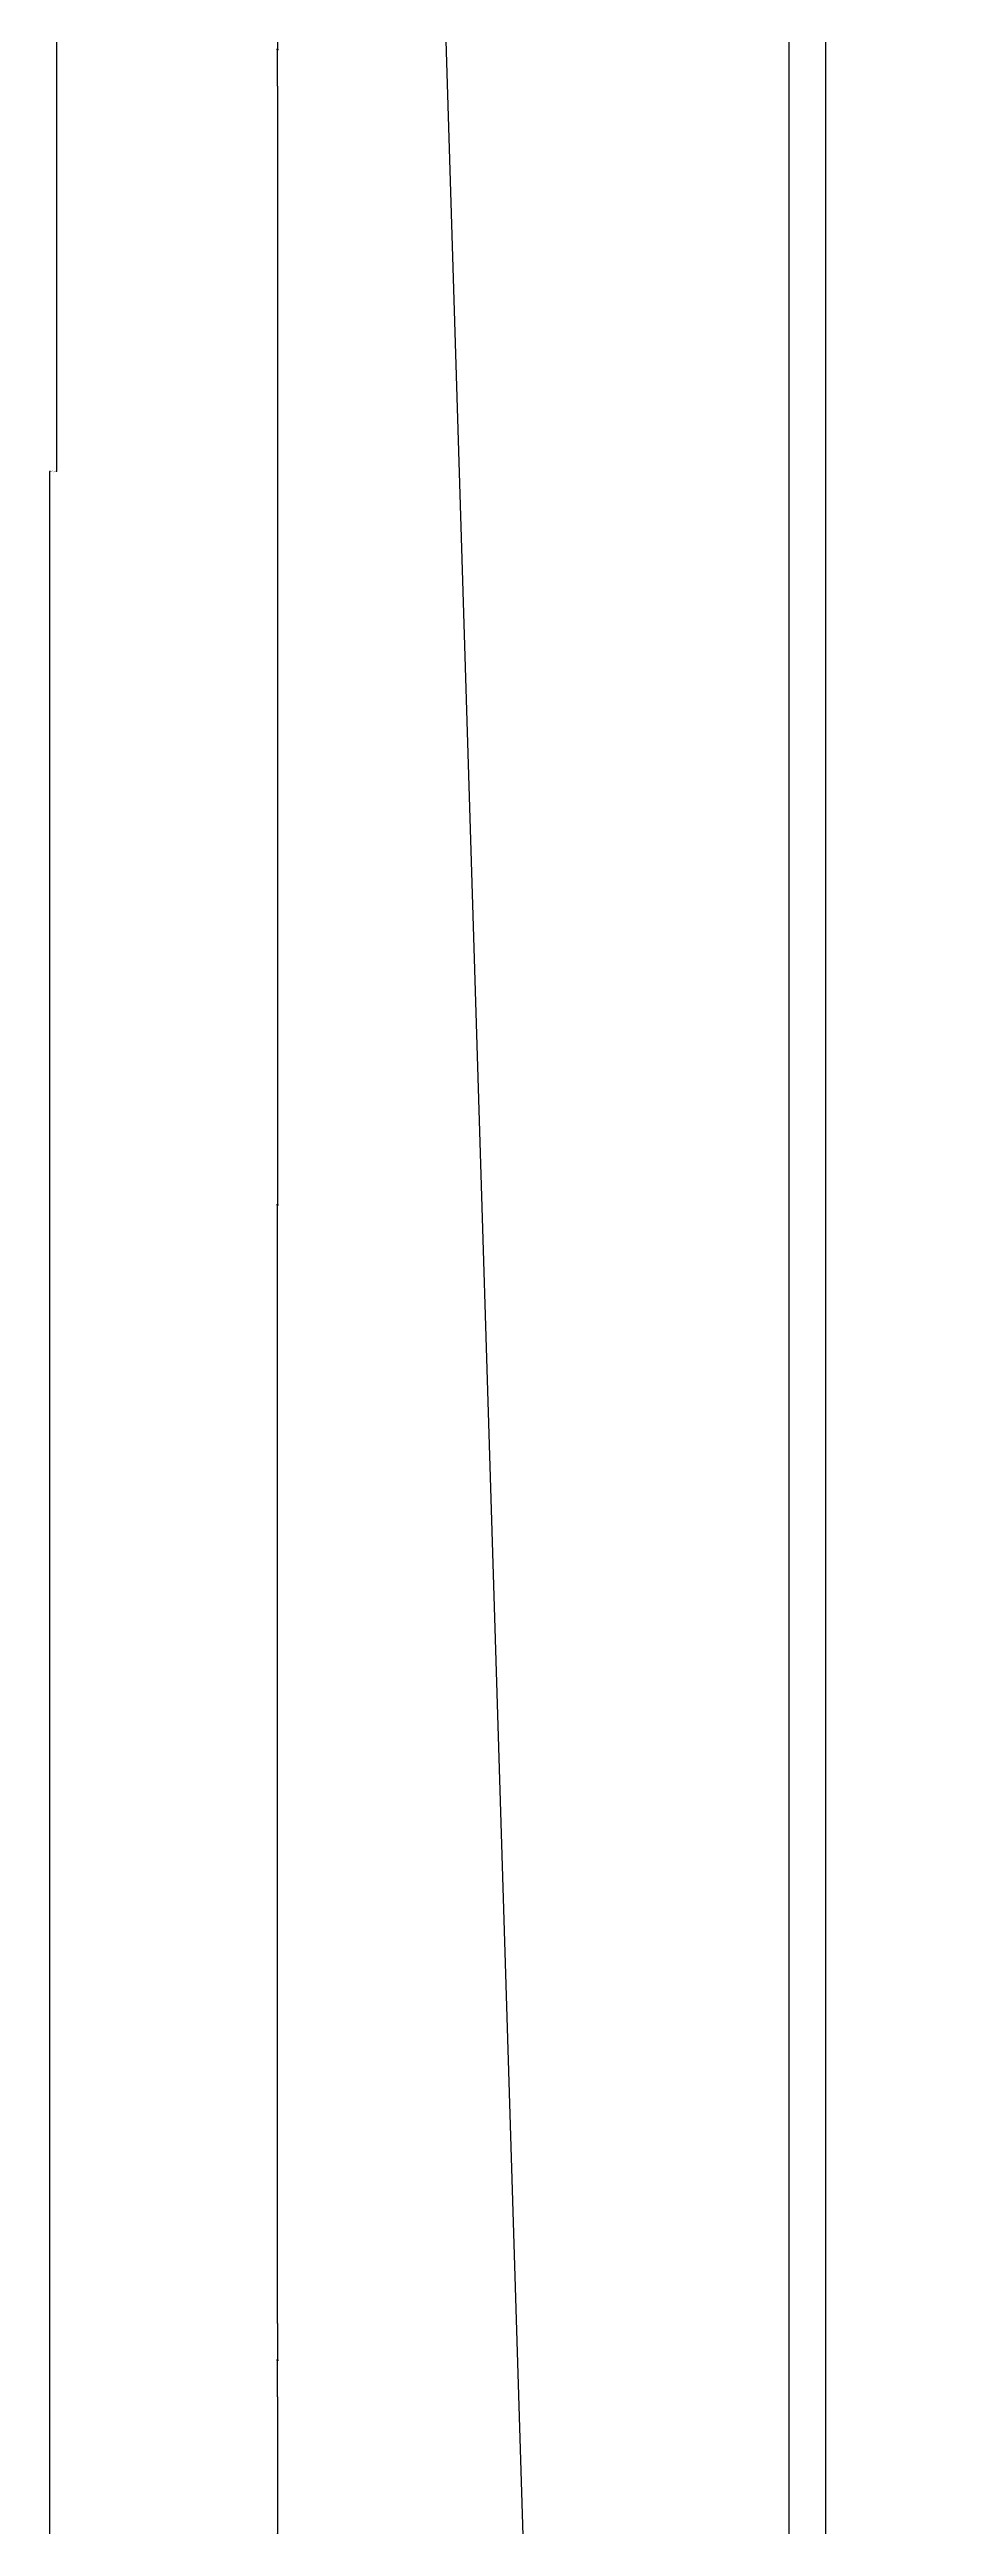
# Model space of a CAD drawing. Header units: metres. Extents: x 223 to 5327, y 242 to 6977.
# Drawn here: x 224 to 713, y 3677 to 5028 of the extents above; entities that cross this region are included whole.
import ezdxf

# ---------------------------------------------------------------- set-up
doc = ezdxf.new("R2010")
doc.units = ezdxf.units.M
for name, color, linetype in [('3', 3, 'Continuous'), ('4', 4, 'Continuous'), ('DIM', 3, 'Continuous')]:
    doc.layers.add(name, color=color, linetype=linetype)
doc.dimstyles.get("Standard").update_dxf_attribs({"dimtxt": 2.5, "dimasz": 2.5, "dimexe": 1.25, "dimexo": 0.625, "dimtad": 1, "dimcen": 2.5, "dimazin": 3, "dimtfac": 1, "dimtmove": 0, "dimatfit": 3})

# ---------------------------------------------------------------- blocks, each defined once
blk = doc.blocks.new('*D19')
for p, q in [((227.36, 5997.6), (227.36, 4797.6)), ((224.11, 4797.6), (223.61, 4797.6)), ((223.86, 3597.6), (223.86, 4797.6)), ((227.61, 4797.6), (227.11, 4797.6))]:
    blk.add_line(p, q)
at = {"layer": 'Defpoints'}
for p in [(227.36, 5997.6), (227.36, 4797.6), (223.86, 3597.6)]:
    blk.add_point(p, dxfattribs=at)
at = {"layer": 'DIM', "insert": (225.61, 4797.6), "char_height": 1, "attachment_point": 5}
blk.add_mtext('3,5', dxfattribs=at)
blk = doc.blocks.new('*D30')
for p, q in [((347.91, 5007.6), (347.91, 4397.6)), ((347.66, 4397.6), (347.41, 4397.6)), ((347.91, 3787.6), (347.91, 4397.6)), ((347.91, 4397.6), (347.91, 4397.6)), ((348.16, 4397.6), (348.41, 4397.6))]:
    blk.add_line(p, q)
at = {"layer": 'Defpoints'}
for p in [(347.91, 5007.6), (347.91, 4397.6), (347.91, 3787.6)]:
    blk.add_point(p, dxfattribs=at)
at = {"layer": 'DIM', "insert": (347.91, 4398.725), "char_height": 1, "attachment_point": 5}
blk.add_mtext('0', dxfattribs=at)
blk = doc.blocks.new('*D31')
for p, q in [((347.91, 3747.6), (347.91, 3672.6)), ((347.66, 3672.6), (347.41, 3672.6)), ((347.91, 3597.6), (347.91, 3672.6)), ((347.91, 3672.6), (347.91, 3672.6)), ((348.16, 3672.6), (348.41, 3672.6))]:
    blk.add_line(p, q)
at = {"layer": 'Defpoints'}
for p in [(347.91, 3747.6), (347.91, 3672.6), (347.91, 3597.6)]:
    blk.add_point(p, dxfattribs=at)
at = {"layer": 'DIM', "insert": (347.91, 3673.725), "char_height": 1, "attachment_point": 5}
blk.add_mtext('0', dxfattribs=at)
blk = doc.blocks.new('*D32')
for p, q in [((347.91, 3787.6), (347.91, 3767.6)), ((347.66, 3767.6), (347.41, 3767.6)), ((347.91, 3747.6), (347.91, 3767.6)), ((347.91, 3767.6), (347.91, 3767.6)), ((348.16, 3767.6), (348.41, 3767.6))]:
    blk.add_line(p, q)
at = {"layer": 'Defpoints'}
for p in [(347.91, 3787.6), (347.91, 3767.6), (347.91, 3747.6)]:
    blk.add_point(p, dxfattribs=at)
at = {"layer": 'DIM', "insert": (347.91, 3768.725), "char_height": 1, "attachment_point": 5}
blk.add_mtext('0', dxfattribs=at)
blk = doc.blocks.new('*D35')
for p, q in [((347.91, 5047.6), (347.91, 5027.6)), ((347.66, 5027.6), (347.41, 5027.6)), ((347.91, 5007.6), (347.91, 5027.6)), ((347.91, 5027.6), (347.91, 5027.6)), ((348.16, 5027.6), (348.41, 5027.6))]:
    blk.add_line(p, q)
at = {"layer": 'Defpoints'}
for p in [(347.91, 5047.6), (347.91, 5027.6), (347.91, 5007.6)]:
    blk.add_point(p, dxfattribs=at)
at = {"layer": 'DIM', "insert": (347.91, 5028.725), "char_height": 1, "attachment_point": 5}
blk.add_mtext('0', dxfattribs=at)

msp = doc.modelspace()

# ---------------------------------------------------------------- linework, layer by layer
at = {"layer": '3'}
msp.add_line((392.02, 6575.83), (498.69, 3121.73), dxfattribs=at)
msp.add_lwpolyline([(646.91, 3617.6), (3606.91, 3617.6), (3606.91, 5977.6), (646.91, 5977.6)], close=True, dxfattribs=at)
at = {"layer": '4'}
msp.add_lwpolyline([(626.91, 3597.6), (3626.91, 3597.6), (3626.91, 5997.6), (626.91, 5997.6)], close=True, dxfattribs=at)

# ---------------------------------------------------------------- dimensions: what is measured, and where the dimension line sits
at = {"layer": 'DIM'}
for base, p1, p2, picture, middle in [((227.36, 4797.6), (227.36, 5997.6), (223.86, 3597.6), '*D19', (225.61, 4797.6)), ((347.91, 5027.6), (347.91, 5047.6), (347.91, 5007.6), '*D35', (347.91, 5028.725)), ((347.91, 4397.6), (347.91, 5007.6), (347.91, 3787.6), '*D30', (347.91, 4398.725)), ((347.91, 3767.6), (347.91, 3787.6), (347.91, 3747.6), '*D32', (347.91, 3768.725)), ((347.91, 3672.6), (347.91, 3747.6), (347.91, 3597.6), '*D31', (347.91, 3673.725))]:
    dim = msp.add_linear_dim(base=base, p1=p1, p2=p2, dimstyle='Standard', dxfattribs=at)
    dim.commit()
    dim.dimension.update_dxf_attribs({"geometry": picture, "text_midpoint": middle})

doc.saveas('drawing.dxf')
